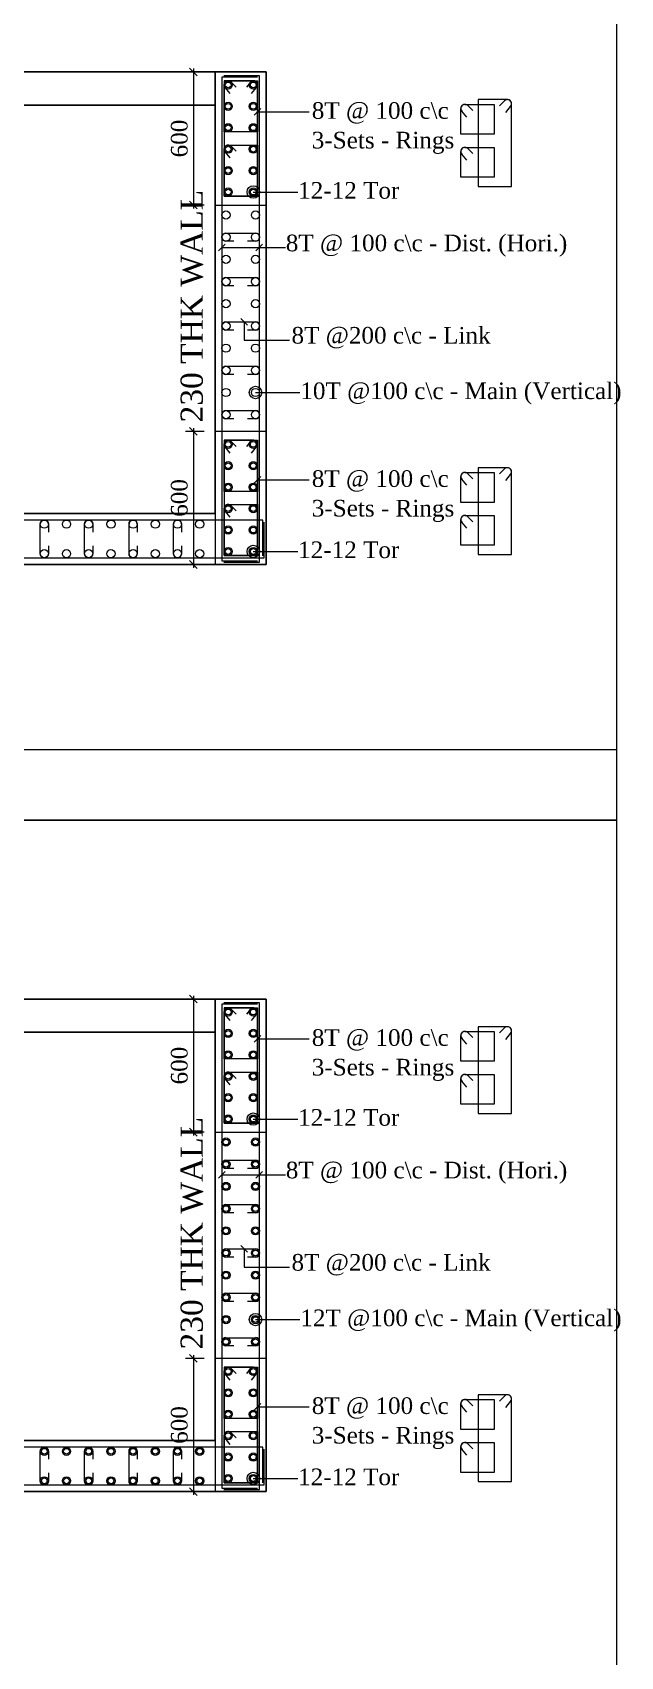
# Model space of a CAD drawing. Header units: metres. Extents: x 95882 to 260884, y 3603 to 81317.
# Drawn here: x 208522 to 211171, y 22037 to 29357 of the extents above; entities that cross this region are included whole.
import ezdxf
from ezdxf.enums import TextEntityAlignment as Align

# ---------------------------------------------------------------- set-up
doc = ezdxf.new("R2010")
doc.units = ezdxf.units.M
doc.header["$LTSCALE"] = 0.05
doc.header["$MEASUREMENT"] = 0
doc.layers.get('0').update_dxf_attribs({"linetype": 'CONTINUOUS', "lineweight": 0})
for name, color, linetype, lineweight in [('S-C3-UP TO TOP', 6, 'CONTINUOUS', 25), ('S-DIM-R', 7, 'CONTINUOUS', 9), ('S-SECTION', 5, 'CONTINUOUS', 5), ('S-SECTION MARK', 124, 'CONTINUOUS', 0), ('S-SHEET', 251, 'CONTINUOUS', 0), ('S-STEEL COL_DIA', 1, 'CONTINUOUS', 9), ('S-STEEL LINK', 1, 'CONTINUOUS', 0), ('S-STEEL RING', 1, 'CONTINUOUS', 9), ('S-TEXT', 7, 'CONTINUOUS', 0), ('S-TEXT COL.', 7, 'CONTINUOUS', 0)]:
    doc.layers.add(name, color=color, linetype=linetype, lineweight=lineweight)
doc.styles.add('SHEET TEXT', font='times.ttf')
doc.styles.get("Standard").update_dxf_attribs({"font": 'times.ttf'})
doc.styles.add('TEXT', font='times.ttf')

# ---------------------------------------------------------------- blocks, each defined once
blk = doc.blocks.new('_Oblique')
at = {"color": 0, "linetype": 'ByBlock', "lineweight": -2}
blk.add_line((-0.5, -0.5), (0.5, 0.5), dxfattribs=at)
blk = doc.blocks.new('_Origin')
at = {"color": 0, "linetype": 'ByBlock', "lineweight": -2}
blk.add_line((0, 0), (-1, 0), dxfattribs=at)
blk.add_circle((0, 0), 0.5, dxfattribs=at)

msp = doc.modelspace()

# ---------------------------------------------------------------- linework, layer by layer
at = {"layer": 'S-C3-UP TO TOP', "color": 5}
for p, q in [((207545, 29178.7), (209345, 29178.7)), ((209345, 29178.7), (209345, 27188.7)), ((209575, 29178.7), (209345, 29178.7)), ((209575, 26958.7), (209575, 29178.7)), ((207545, 29028.7), (209345, 29028.7)), ((209345, 27188.7), (207545, 27188.7)), ((205285, 26958.7), (209575, 26958.7)), ((207545, 25000.2), (209345, 25000.2)), ((209345, 25000.2), (209345, 23010.2)), ((209575, 25000.2), (209345, 25000.2)), ((209575, 22780.2), (209575, 25000.2)), ((207545, 24850.2), (209345, 24850.2)), ((209345, 23010.2), (207545, 23010.2)), ((205285, 22780.2), (209575, 22780.2))]:
    msp.add_line(p, q, dxfattribs=at)
at = {"layer": 'S-DIM-R'}
for p, q in [((209295, 29178.7, 0.1), (209211.7, 29178.7, 0.1)), ((209246.7, 29193.7, 0.1), (209246.7, 28563.7, 0.1)), ((209295, 28578.7, 0.1), (209211.7, 28578.7, 0.1)), ((209295, 27558.7, 0.1), (209211.7, 27558.7, 0.1)), ((209246.7, 27573.7, 0.1), (209246.7, 26943.7, 0.1)), ((209295, 26958.7, 0.1), (209211.7, 26958.7, 0.1)), ((209295, 25000.2, 0.1), (209211.7, 25000.2, 0.1)), ((209246.7, 25015.2, 0.1), (209246.7, 24385.2, 0.1)), ((209295, 24400.2, 0.1), (209211.7, 24400.2, 0.1)), ((209295, 23380.2, 0.1), (209211.7, 23380.2, 0.1)), ((209246.7, 23395.2, 0.1), (209246.7, 22765.2, 0.1)), ((209295, 22780.2, 0.1), (209211.7, 22780.2, 0.1))]:
    msp.add_line(p, q, dxfattribs=at)
at = {"layer": 'S-SECTION'}
for p, q in [((209575, 29178.7), (209345, 29178.7)), ((209345, 29178.7), (209345, 28578.7)), ((209575, 28578.7), (209575, 29178.7)), ((209345, 28578.7), (209575, 28578.7)), ((209575, 27558.7), (209345, 27558.7)), ((209345, 27558.7), (209345, 26958.7)), ((209575, 26958.7), (209575, 27558.7)), ((209345, 26958.7), (209575, 26958.7)), ((209575, 25000.2), (209345, 25000.2)), ((209345, 25000.2), (209345, 24400.2)), ((209575, 24400.2), (209575, 25000.2)), ((209345, 24400.2), (209575, 24400.2)), ((209575, 23380.2), (209345, 23380.2)), ((209345, 23380.2), (209345, 22780.2)), ((209575, 22780.2), (209575, 23380.2)), ((209345, 22780.2), (209575, 22780.2))]:
    msp.add_line(p, q, dxfattribs=at)
at = {"layer": 'S-SECTION MARK'}
for points in [[(209535, 28999.4), (209768.5, 28999.4)], [(209374.9, 28386.9), (209661.9, 28386.9)], [(209542.7, 28386.9), (209661.9, 28386.9)], [(209474.9, 28052.3), (209474.9, 27969.4), (209679.1, 27969.4)], [(209535, 27340.2), (209768.5, 27340.2)], [(209535, 24820.9), (209768.5, 24820.9)], [(209374.9, 24208.4), (209661.9, 24208.4)], [(209542.7, 24208.4), (209661.9, 24208.4)], [(209474.9, 23873.8), (209474.9, 23790.9), (209679.1, 23790.9)], [(209535, 23161.7), (209768.5, 23161.7)]]:
    msp.add_lwpolyline(points, dxfattribs=at)
at = {"layer": 'S-SECTION MARK', "linetype": 'ByBlock', "elevation": 0}
for points in [[(209572.5, 28637.4), (209716.8, 28637.4)], [(209572.5, 27017.4), (209716.8, 27017.4)], [(209572.5, 24458.9), (209716.8, 24458.9)], [(209572.5, 22838.9), (209716.8, 22838.9)]]:
    msp.add_lwpolyline(points, dxfattribs=at)
at = {"layer": 'S-SECTION MARK', "linetype": 'ByBlock'}
for points in [[(209582.5, 27733.9), (209726.8, 27733.9)], [(209582.5, 23555.4), (209726.8, 23555.4)]]:
    msp.add_lwpolyline(points, dxfattribs=at)
at = {"layer": 'S-SHEET', "color": 0}
for p, q in [((211154.3, 25806.6, -0.1), (211154.3, 29985.1, -0.1)), ((211154.3, 25806.6, -0.1), (203307.9, 25806.6, -0.1)), ((203307.9, 25806.6, -0.1), (211154.3, 25806.6, -0.1)), ((211154.3, 21628.1, -0.1), (211154.3, 25806.6, -0.1))]:
    msp.add_line(p, q, dxfattribs=at)
at = {"layer": 'S-SHEET'}
for p, q in [((211154.3, 26122.7, -0.1), (203307.9, 26122.7, -0.1)), ((211154.3, 25806.6, -0.1), (211154.3, 26122.7, -0.1)), ((203307.9, 25806.6, -0.1), (211154.3, 25806.6, -0.1))]:
    msp.add_line(p, q, dxfattribs=at)
at = {"layer": 'S-STEEL COL_DIA', "lineweight": 5}
for centre, radius in [((209403.4, 29120.3, 0), 18.5), ((209516.5, 29120.3, 0), 18.5), ((209403.4, 29120.3, 0), 13), ((209403.4, 29120.3, 0), 13), ((209516.5, 29120.3, 0), 13), ((209516.5, 29120.3, 0), 13), ((209403.4, 29023.7, 0.1), 18.5), ((209403.4, 29023.7, 0.1), 13), ((209403.4, 29023.7, 0.1), 13), ((209516.5, 29023.7, 0.1), 18.5), ((209516.5, 29023.7, 0.1), 13), ((209516.5, 29023.7, 0.1), 13), ((209403.4, 28927.1, 0.1), 18.5), ((209403.4, 28927.1, 0.1), 13), ((209403.4, 28927.1, 0.1), 13), ((209516.5, 28927.1, 0.1), 18.5), ((209516.5, 28927.1, 0.1), 13), ((209516.5, 28927.1, 0.1), 13), ((209403.4, 28830.6, 0.1), 18.5), ((209403.4, 28830.6, 0.1), 13), ((209403.4, 28830.6, 0.1), 13), ((209516.5, 28830.6, 0.1), 18.5), ((209516.5, 28830.6, 0.1), 13), ((209516.5, 28830.6, 0.1), 13), ((209403.4, 28734, 0.1), 18.5), ((209403.4, 28734, 0.1), 13), ((209403.4, 28734, 0.1), 13), ((209516.5, 28734, 0.1), 18.5), ((209516.5, 28734, 0.1), 13), ((209516.5, 28734, 0.1), 13), ((209403.4, 28637.4, 0), 18.5), ((209403.4, 28637.4, 0), 13), ((209403.4, 28637.4, 0), 13), ((209516.5, 28637.4, 0), 18.5), ((209516.5, 28637.4, 0), 13), ((209516.5, 28637.4, 0), 13), ((209393.4, 28533.9), 18.5), ((209526.5, 28533.9), 18.5), ((209393.4, 28433.9), 18.5), ((209526.5, 28433.9), 18.5), ((209393.4, 28333.9), 18.5), ((209526.5, 28333.9), 18.5), ((209393.4, 28233.9), 18.5), ((209526.5, 28233.9), 18.5), ((209393.4, 28133.9), 18.5), ((209526.5, 28133.9), 18.5), ((209393.4, 28033.9), 18.5), ((209526.5, 28033.9), 18.5), ((209393.4, 27933.9), 18.5), ((209526.5, 27933.9), 18.5), ((209393.4, 27833.9), 18.5), ((209526.5, 27833.9), 18.5), ((209393.4, 27733.9), 18.5), ((209526.5, 27733.9), 18.5), ((209393.4, 27633.9), 18.5), ((209526.5, 27633.9), 18.5), ((209403.4, 27500.3, 0), 18.5), ((209403.4, 27500.3, 0), 13), ((209403.4, 27500.3, 0), 13), ((209516.5, 27500.3, 0), 18.5), ((209516.5, 27500.3, 0), 13), ((209516.5, 27500.3, 0), 13), ((209403.4, 27403.7, 0.1), 18.5), ((209403.4, 27403.7, 0.1), 13), ((209403.4, 27403.7, 0.1), 13), ((209516.5, 27403.7, 0.1), 18.5), ((209516.5, 27403.7, 0.1), 13), ((209516.5, 27403.7, 0.1), 13), ((209403.4, 27307.1, 0.1), 18.5), ((209403.4, 27307.1, 0.1), 13), ((209403.4, 27307.1, 0.1), 13), ((209516.5, 27307.1, 0.1), 18.5), ((209516.5, 27307.1, 0.1), 13), ((209516.5, 27307.1, 0.1), 13), ((208575, 27140.3), 18.5), ((208675, 27140.3), 18.5), ((208775, 27140.3), 18.5), ((208875, 27140.3), 18.5), ((208975, 27140.3), 18.5), ((209075, 27140.3), 18.5), ((209175, 27140.3), 18.5), ((209275, 27140.3), 18.5), ((209403.4, 27210.6, 0.1), 18.5), ((209403.4, 27210.6, 0.1), 13), ((209403.4, 27210.6, 0.1), 13), ((209516.5, 27210.6, 0.1), 18.5), ((209516.5, 27210.6, 0.1), 13), ((209516.5, 27210.6, 0.1), 13), ((209403.4, 27114, 0.1), 18.5), ((209403.4, 27114, 0.1), 13), ((209403.4, 27114, 0.1), 13), ((209516.5, 27114, 0.1), 18.5), ((209516.5, 27114, 0.1), 13), ((209516.5, 27114, 0.1), 13), ((208575, 27007.2), 18.5), ((208675, 27007.2), 18.5), ((208775, 27007.2), 18.5), ((208875, 27007.2), 18.5), ((208975, 27007.2), 18.5), ((209075, 27007.2), 18.5), ((209175, 27007.2), 18.5), ((209275, 27007.2), 18.5), ((209403.4, 27017.4, 0), 18.5), ((209403.4, 27017.4, 0), 13), ((209403.4, 27017.4, 0), 13), ((209516.5, 27017.4, 0), 18.5), ((209516.5, 27017.4, 0), 13), ((209516.5, 27017.4, 0), 13), ((209403.4, 24941.8, 0), 18.5), ((209403.4, 24941.8, 0), 13), ((209403.4, 24941.8, 0), 13), ((209516.5, 24941.8, 0), 18.5), ((209516.5, 24941.8, 0), 13), ((209516.5, 24941.8, 0), 13), ((209403.4, 24845.2, 0.1), 18.5), ((209403.4, 24845.2, 0.1), 13), ((209403.4, 24845.2, 0.1), 13), ((209516.5, 24845.2, 0.1), 18.5), ((209516.5, 24845.2, 0.1), 13), ((209516.5, 24845.2, 0.1), 13), ((209403.4, 24748.6, 0.1), 18.5), ((209403.4, 24748.6, 0.1), 13), ((209403.4, 24748.6, 0.1), 13), ((209516.5, 24748.6, 0.1), 18.5), ((209516.5, 24748.6, 0.1), 13), ((209516.5, 24748.6, 0.1), 13), ((209403.4, 24652.1, 0.1), 18.5), ((209516.5, 24652.1, 0.1), 18.5), ((209403.4, 24652.1, 0.1), 13), ((209403.4, 24652.1, 0.1), 13), ((209516.5, 24652.1, 0.1), 13), ((209516.5, 24652.1, 0.1), 13), ((209403.4, 24555.5, 0.1), 18.5), ((209403.4, 24555.5, 0.1), 13), ((209403.4, 24555.5, 0.1), 13), ((209516.5, 24555.5, 0.1), 18.5), ((209516.5, 24555.5, 0.1), 13), ((209516.5, 24555.5, 0.1), 13), ((209403.4, 24458.9, 0), 18.5), ((209403.4, 24458.9, 0), 13), ((209403.4, 24458.9, 0), 13), ((209516.5, 24458.9, 0), 18.5), ((209516.5, 24458.9, 0), 13), ((209516.5, 24458.9, 0), 13), ((209393.4, 24355.4), 18.5), ((209393.4, 24355.4), 13), ((209393.4, 24355.4), 13), ((209526.5, 24355.4), 18.5), ((209526.5, 24355.4), 13), ((209526.5, 24355.4), 13), ((209393.4, 24255.4), 18.5), ((209393.4, 24255.4), 13), ((209393.4, 24255.4), 13), ((209526.5, 24255.4), 18.5), ((209526.5, 24255.4), 13), ((209526.5, 24255.4), 13), ((209393.4, 24155.4), 18.5), ((209393.4, 24155.4), 13), ((209393.4, 24155.4), 13), ((209526.5, 24155.4), 18.5), ((209526.5, 24155.4), 13), ((209526.5, 24155.4), 13), ((209393.4, 24055.4), 18.5), ((209393.4, 24055.4), 13), ((209393.4, 24055.4), 13), ((209526.5, 24055.4), 18.5), ((209526.5, 24055.4), 13), ((209526.5, 24055.4), 13), ((209393.4, 23955.4), 18.5), ((209393.4, 23955.4), 13), ((209393.4, 23955.4), 13), ((209526.5, 23955.4), 18.5), ((209526.5, 23955.4), 13), ((209526.5, 23955.4), 13), ((209393.4, 23855.4), 18.5), ((209393.4, 23855.4), 13), ((209393.4, 23855.4), 13), ((209526.5, 23855.4), 18.5), ((209526.5, 23855.4), 13), ((209526.5, 23855.4), 13), ((209393.4, 23755.4), 18.5), ((209393.4, 23755.4), 13), ((209393.4, 23755.4), 13), ((209526.5, 23755.4), 18.5), ((209526.5, 23755.4), 13), ((209526.5, 23755.4), 13), ((209393.4, 23655.4), 18.5), ((209393.4, 23655.4), 13), ((209393.4, 23655.4), 13), ((209526.5, 23655.4), 18.5), ((209526.5, 23655.4), 13), ((209526.5, 23655.4), 13), ((209393.4, 23555.4), 18.5), ((209526.5, 23555.4), 18.5), ((209393.4, 23555.4), 13), ((209393.4, 23555.4), 13), ((209526.5, 23555.4), 13), ((209526.5, 23555.4), 13), ((209393.4, 23455.4), 18.5), ((209393.4, 23455.4), 13), ((209393.4, 23455.4), 13), ((209526.5, 23455.4), 18.5), ((209526.5, 23455.4), 13), ((209526.5, 23455.4), 13), ((209403.4, 23321.8, 0), 18.5), ((209403.4, 23321.8, 0), 13), ((209403.4, 23321.8, 0), 13), ((209516.5, 23321.8, 0), 18.5), ((209516.5, 23321.8, 0), 13), ((209516.5, 23321.8, 0), 13), ((209403.4, 23225.2, 0.1), 18.5), ((209403.4, 23225.2, 0.1), 13), ((209403.4, 23225.2, 0.1), 13), ((209516.5, 23225.2, 0.1), 18.5), ((209516.5, 23225.2, 0.1), 13), ((209516.5, 23225.2, 0.1), 13), ((209403.4, 23128.6, 0.1), 18.5), ((209403.4, 23128.6, 0.1), 13), ((209403.4, 23128.6, 0.1), 13), ((209516.5, 23128.6, 0.1), 18.5), ((209516.5, 23128.6, 0.1), 13), ((209516.5, 23128.6, 0.1), 13), ((209403.4, 23032.1, 0.1), 18.5), ((209403.4, 23032.1, 0.1), 13), ((209403.4, 23032.1, 0.1), 13), ((209516.5, 23032.1, 0.1), 18.5), ((209516.5, 23032.1, 0.1), 13), ((209516.5, 23032.1, 0.1), 13), ((208575, 22961.8), 18.5), ((208575, 22961.8), 13), ((208575, 22961.8), 13), ((208675, 22961.8), 18.5), ((208675, 22961.8), 13), ((208675, 22961.8), 13), ((208775, 22961.8), 18.5), ((208775, 22961.8), 13), ((208775, 22961.8), 13), ((208875, 22961.8), 18.5), ((208875, 22961.8), 13), ((208875, 22961.8), 13), ((208975, 22961.8), 18.5), ((208975, 22961.8), 13), ((208975, 22961.8), 13), ((209075, 22961.8), 18.5), ((209075, 22961.8), 13), ((209075, 22961.8), 13), ((209175, 22961.8), 18.5), ((209175, 22961.8), 13), ((209175, 22961.8), 13), ((209275, 22961.8), 18.5), ((209275, 22961.8), 13), ((209275, 22961.8), 13), ((209403.4, 22935.5, 0.1), 18.5), ((209403.4, 22935.5, 0.1), 13), ((209403.4, 22935.5, 0.1), 13), ((209516.5, 22935.5, 0.1), 18.5), ((209516.5, 22935.5, 0.1), 13), ((209516.5, 22935.5, 0.1), 13), ((208575, 22828.7), 18.5), ((208575, 22828.7), 13), ((208575, 22828.7), 13), ((208675, 22828.7), 18.5), ((208675, 22828.7), 13), ((208675, 22828.7), 13), ((208775, 22828.7), 18.5), ((208775, 22828.7), 13), ((208775, 22828.7), 13), ((208875, 22828.7), 18.5), ((208875, 22828.7), 13), ((208875, 22828.7), 13), ((208975, 22828.7), 18.5), ((208975, 22828.7), 13), ((208975, 22828.7), 13), ((209075, 22828.7), 18.5), ((209075, 22828.7), 13), ((209075, 22828.7), 13), ((209175, 22828.7), 18.5), ((209175, 22828.7), 13), ((209175, 22828.7), 13), ((209275, 22828.7), 18.5), ((209275, 22828.7), 13), ((209275, 22828.7), 13), ((209403.4, 22838.9, 0), 18.5), ((209403.4, 22838.9, 0), 13), ((209403.4, 22838.9, 0), 13), ((209516.5, 22838.9, 0), 18.5), ((209516.5, 22838.9, 0), 13), ((209516.5, 22838.9, 0), 13)]:
    msp.add_circle(centre, radius, dxfattribs=at)
at = {"layer": 'S-STEEL LINK', "color": 3}
for p, q in [((209393.4, 28452.3), (209526.5, 28452.3)), ((209429.4, 28415.4), (209393.4, 28415.4)), ((209526.5, 28415.4), (209490.5, 28415.4)), ((209393.4, 28252.3), (209526.5, 28252.3)), ((209429.4, 28215.4), (209393.4, 28215.4)), ((209526.5, 28215.4), (209490.5, 28215.4)), ((209393.4, 28052.3), (209526.5, 28052.3)), ((209429.4, 28015.4), (209393.4, 28015.4)), ((209526.5, 28015.4), (209490.5, 28015.4)), ((209393.4, 27852.3), (209526.5, 27852.3)), ((209429.4, 27815.4), (209393.4, 27815.4)), ((209526.5, 27815.4), (209490.5, 27815.4)), ((209393.4, 27652.3), (209526.5, 27652.3)), ((209429.4, 27615.4), (209393.4, 27615.4)), ((209526.5, 27615.4), (209490.5, 27615.4)), ((208556.5, 27007.1), (208556.5, 27140.3)), ((208593.4, 27140.3), (208593.4, 27104.3)), ((208756.5, 27007.1), (208756.5, 27140.3)), ((208793.4, 27140.3), (208793.4, 27104.3)), ((208956.5, 27007.1), (208956.5, 27140.3)), ((208993.4, 27140.3), (208993.4, 27104.3)), ((209156.5, 27007.1), (209156.5, 27140.3)), ((209193.4, 27140.3), (209193.4, 27104.3)), ((208593.4, 27043.1), (208593.4, 27007.1)), ((208793.4, 27043.1), (208793.4, 27007.1)), ((208993.4, 27043.1), (208993.4, 27007.1)), ((209193.4, 27043.1), (209193.4, 27007.1)), ((209393.4, 24273.8), (209526.5, 24273.8)), ((209429.4, 24236.9), (209393.4, 24236.9)), ((209526.5, 24236.9), (209490.5, 24236.9)), ((209393.4, 24073.8), (209526.5, 24073.8)), ((209429.4, 24036.9), (209393.4, 24036.9)), ((209526.5, 24036.9), (209490.5, 24036.9)), ((209393.4, 23873.8), (209526.5, 23873.8)), ((209429.4, 23836.9), (209393.4, 23836.9)), ((209526.5, 23836.9), (209490.5, 23836.9)), ((209393.4, 23673.8), (209526.5, 23673.8)), ((209429.4, 23636.9), (209393.4, 23636.9)), ((209526.5, 23636.9), (209490.5, 23636.9)), ((209393.4, 23473.8), (209526.5, 23473.8)), ((209429.4, 23436.9), (209393.4, 23436.9)), ((209526.5, 23436.9), (209490.5, 23436.9)), ((208556.5, 22828.6), (208556.5, 22961.8)), ((208593.4, 22961.8), (208593.4, 22925.8)), ((208756.5, 22828.6), (208756.5, 22961.8)), ((208793.4, 22961.8), (208793.4, 22925.8)), ((208956.5, 22828.6), (208956.5, 22961.8)), ((208993.4, 22961.8), (208993.4, 22925.8)), ((209156.5, 22828.6), (209156.5, 22961.8)), ((209193.4, 22961.8), (209193.4, 22925.8)), ((208593.4, 22864.6), (208593.4, 22828.6)), ((208793.4, 22864.6), (208793.4, 22828.6)), ((208993.4, 22864.6), (208993.4, 22828.6)), ((209193.4, 22864.6), (209193.4, 22828.6))]:
    msp.add_line(p, q, dxfattribs=at)
for centre, start, end in [((209393.4, 28433.9), 90, 270), ((209526.5, 28433.9), 270, 90), ((209393.4, 28233.9), 90, 270), ((209526.5, 28233.9), 270, 90), ((209393.4, 28033.9), 90, 270), ((209526.5, 28033.9), 270, 90), ((209393.4, 27833.9), 90, 270), ((209526.5, 27833.9), 270, 90), ((209393.4, 27633.9), 90, 270), ((209526.5, 27633.9), 270, 90), ((208575, 27140.3), 0, 180), ((208775, 27140.3), 0, 180), ((208975, 27140.3), 0, 180), ((209175, 27140.3), 0, 180), ((208575, 27007.1), 180, 0), ((208775, 27007.1), 180, 0), ((208975, 27007.1), 180, 0), ((209175, 27007.1), 180, 0), ((209393.4, 24255.4), 90, 270), ((209526.5, 24255.4), 270, 90), ((209393.4, 24055.4), 90, 270), ((209526.5, 24055.4), 270, 90), ((209393.4, 23855.4), 90, 270), ((209526.5, 23855.4), 270, 90), ((209393.4, 23655.4), 90, 270), ((209526.5, 23655.4), 270, 90), ((209393.4, 23455.4), 90, 270), ((209526.5, 23455.4), 270, 90), ((208575, 22961.8), 0, 180), ((208775, 22961.8), 0, 180), ((208975, 22961.8), 0, 180), ((209175, 22961.8), 0, 180), ((208575, 22828.6), 180, 0), ((208775, 22828.6), 180, 0), ((208975, 22828.6), 180, 0), ((209175, 22828.6), 180, 0)]:
    msp.add_arc(centre, 18.5, start, end, dxfattribs=at)
at = {"layer": 'S-STEEL RING', "color": 30}
for p, q in [((209535.8, 29155), (209374.9, 29155)), ((209374.9, 29155), (209374.9, 26974.5)), ((209545, 29160.9), (209384.1, 29160.9)), ((209545, 26968.6), (209545, 29160.9)), ((209559.2, 27158.8), (205300.7, 27158.8)), ((209559.2, 26997.9), (209559.2, 27158.8)), ((209565.1, 26988.7), (209565.1, 27149.6)), ((205294.9, 26988.7), (209565.1, 26988.7)), ((209374.9, 26974.5), (209535.8, 26974.5)), ((209384.1, 26968.6), (209545, 26968.6)), ((209535.8, 24976.5), (209374.9, 24976.5)), ((209374.9, 24976.5), (209374.9, 22796)), ((209545, 24982.4), (209384.1, 24982.4)), ((209545, 22790.1), (209545, 24982.4)), ((209559.2, 22980.3), (205300.7, 22980.3)), ((209559.2, 22819.4), (209559.2, 22980.3)), ((209565.1, 22810.2), (209565.1, 22971.1)), ((205294.9, 22810.2), (209565.1, 22810.2)), ((209374.9, 22796), (209535.8, 22796)), ((209384.1, 22790.1), (209545, 22790.1))]:
    msp.add_line(p, q, dxfattribs=at)
at = {"layer": 'S-STEEL RING'}
for p, q in [((209516.5, 29138.7, 0), (209385, 29138.7, 0)), ((209385, 29138.7, 0), (209385, 28618.7, 0)), ((209503.5, 29133.4, 0), (209485.7, 29110.7, 0)), ((209508.3, 29081.2, 0), (209530.8, 29108.6, 0)), ((209535, 28618.7, 0), (209535, 29120.3, 0)), ((210661.7, 29053.8, 0), (210530.2, 29053.8, 0)), ((210530.2, 29053.8, 0), (210530.2, 28663, 0)), ((210661.7, 29053.8, 0.1), (210530.2, 29053.8, 0.1)), ((210530.2, 29053.8, 0.1), (210530.2, 28663, 0.1)), ((210648.7, 29048.5, 0), (210625.9, 29025.8, 0)), ((210648.7, 29048.5, 0.1), (210625.9, 29025.8, 0.1)), ((210653.6, 28996.3, 0), (210676, 29023.7, 0)), ((210653.6, 28996.3, 0.1), (210676, 29023.7, 0.1)), ((210680.2, 28663, 0), (210680.2, 29035.4, 0)), ((210680.2, 28663, 0.1), (210680.2, 29035.4, 0.1)), ((210530.2, 28663, 0), (210680.2, 28663, 0)), ((210530.2, 28663, 0.1), (210680.2, 28663, 0.1)), ((209385, 28618.7, 0), (209535, 28618.7, 0)), ((209516.5, 27518.7, 0), (209385, 27518.7, 0)), ((209385, 27518.7, 0), (209385, 26998.7, 0)), ((209503.5, 27513.4, 0), (209485.7, 27490.7, 0)), ((209508.3, 27461.2, 0), (209530.8, 27488.6, 0)), ((209535, 26998.7, 0), (209535, 27500.3, 0)), ((210661.7, 27394.7, 0), (210530.2, 27394.7, 0)), ((210530.2, 27394.7, 0), (210530.2, 27003.9, 0)), ((210661.7, 27394.7, 0.1), (210530.2, 27394.7, 0.1)), ((210530.2, 27394.7, 0.1), (210530.2, 27003.9, 0.1)), ((210648.7, 27389.3, 0), (210625.9, 27366.7, 0)), ((210648.7, 27389.3, 0.1), (210625.9, 27366.7, 0.1)), ((210653.6, 27337.1, 0), (210676, 27364.5, 0)), ((210653.6, 27337.1, 0.1), (210676, 27364.5, 0.1)), ((210680.2, 27003.9, 0), (210680.2, 27376.2, 0)), ((210680.2, 27003.9, 0.1), (210680.2, 27376.2, 0.1)), ((209385, 26998.7, 0), (209535, 26998.7, 0)), ((210530.2, 27003.9, 0), (210680.2, 27003.9, 0)), ((210530.2, 27003.9, 0.1), (210680.2, 27003.9, 0.1)), ((209516.5, 24960.2, 0), (209385, 24960.2, 0)), ((209385, 24960.2, 0), (209385, 24440.2, 0)), ((209503.5, 24954.9, 0), (209485.7, 24932.2, 0)), ((209508.3, 24902.7, 0), (209530.8, 24930.1, 0)), ((209535, 24440.2, 0), (209535, 24941.8, 0)), ((210661.7, 24875.4, 0), (210530.2, 24875.4, 0)), ((210530.2, 24875.4, 0), (210530.2, 24484.6, 0)), ((210661.7, 24875.4, 0.1), (210530.2, 24875.4, 0.1)), ((210530.2, 24875.4, 0.1), (210530.2, 24484.6, 0.1)), ((210648.7, 24870, 0), (210625.9, 24847.4, 0)), ((210648.7, 24870, 0.1), (210625.9, 24847.4, 0.1)), ((210653.6, 24817.8, 0), (210676, 24845.2, 0)), ((210653.6, 24817.8, 0.1), (210676, 24845.2, 0.1)), ((210680.2, 24484.6, 0), (210680.2, 24856.9, 0)), ((210680.2, 24484.6, 0.1), (210680.2, 24856.9, 0.1)), ((210530.2, 24484.6, 0), (210680.2, 24484.6, 0)), ((210530.2, 24484.6, 0.1), (210680.2, 24484.6, 0.1)), ((209385, 24440.2, 0), (209535, 24440.2, 0)), ((209516.5, 23340.2, 0), (209385, 23340.2, 0)), ((209385, 23340.2, 0), (209385, 22820.2, 0)), ((209503.5, 23334.9, 0), (209485.7, 23312.2, 0)), ((209508.3, 23282.7, 0), (209530.8, 23310.1, 0)), ((209535, 22820.2, 0), (209535, 23321.8, 0)), ((210661.7, 23216.2, 0), (210530.2, 23216.2, 0)), ((210530.2, 23216.2, 0), (210530.2, 22825.4, 0)), ((210661.7, 23216.2, 0.1), (210530.2, 23216.2, 0.1)), ((210530.2, 23216.2, 0.1), (210530.2, 22825.4, 0.1)), ((210648.7, 23210.8, 0), (210625.9, 23188.2, 0)), ((210648.7, 23210.8, 0.1), (210625.9, 23188.2, 0.1)), ((210653.6, 23158.7, 0), (210676, 23186, 0)), ((210653.6, 23158.7, 0.1), (210676, 23186, 0.1)), ((210680.2, 22825.4, 0), (210680.2, 23197.7, 0)), ((210680.2, 22825.4, 0.1), (210680.2, 23197.7, 0.1)), ((209385, 22820.2, 0), (209535, 22820.2, 0)), ((210530.2, 22825.4, 0), (210680.2, 22825.4, 0)), ((210530.2, 22825.4, 0.1), (210680.2, 22825.4, 0.1))]:
    msp.add_line(p, q, dxfattribs=at)
at = {"layer": 'S-STEEL RING', "color": 3}
for p, q in [((209403.4, 29138.7, 0), (209535, 29138.7, 0)), ((209416.4, 29133.4, 0), (209439.3, 29110.7, 0)), ((209535, 29138.7, 0), (209535, 28908.4, 0)), ((209385, 28908.4, 0), (209385, 29120.3, 0)), ((209411.6, 29081.2, 0), (209389.2, 29108.6, 0)), ((210451.5, 28898, 0), (210451.5, 29014.1, 0)), ((210478.1, 28975, 0), (210455.7, 29002.3, 0)), ((210469.9, 29032.5, 0), (210601.5, 29032.5, 0)), ((210482.9, 29027.2, 0), (210505.8, 29004.5, 0)), ((210601.5, 29032.5, 0), (210601.5, 28898, 0)), ((209535, 28908.4, 0), (209385, 28908.4, 0)), ((209403.4, 28849, 0), (209535, 28849, 0)), ((209416.4, 28843.7, 0), (209439.3, 28821, 0)), ((209535, 28849, 0), (209535, 28618.7, 0)), ((210601.5, 28898, 0), (210451.5, 28898, 0)), ((209385, 28618.7, 0), (209385, 28830.6, 0)), ((209411.6, 28791.5, 0), (209389.2, 28818.9, 0)), ((210451.5, 28704.2, 0), (210451.5, 28820.3, 0)), ((210478.1, 28781.2, 0), (210455.7, 28808.6, 0)), ((210469.9, 28838.7, 0), (210601.5, 28838.7, 0)), ((210482.9, 28833.4, 0), (210505.8, 28810.7, 0)), ((210601.5, 28838.7, 0), (210601.5, 28704.2, 0)), ((210601.5, 28704.2, 0), (210451.5, 28704.2, 0)), ((209535, 28618.7, 0), (209385, 28618.7, 0)), ((209385, 27288.4, 0), (209385, 27500.3, 0)), ((209411.6, 27461.2, 0), (209389.2, 27488.6, 0)), ((209403.4, 27518.7, 0), (209535, 27518.7, 0)), ((209416.4, 27513.4, 0), (209439.3, 27490.7, 0)), ((209535, 27518.7, 0), (209535, 27288.4, 0)), ((210451.5, 27238.8, 0), (210451.5, 27354.9, 0)), ((210478.1, 27315.8, 0), (210455.7, 27343.2, 0)), ((210469.9, 27373.3, 0), (210601.5, 27373.3, 0)), ((210482.9, 27368, 0), (210505.8, 27345.3, 0)), ((210601.5, 27373.3, 0), (210601.5, 27238.8, 0)), ((209535, 27288.4, 0), (209385, 27288.4, 0)), ((210601.5, 27238.8, 0), (210451.5, 27238.8, 0)), ((209385, 26998.7, 0), (209385, 27210.6, 0)), ((209411.6, 27171.5, 0), (209389.2, 27198.9, 0)), ((209403.4, 27229, 0), (209535, 27229, 0)), ((209416.4, 27223.7, 0), (209439.3, 27201, 0)), ((209535, 27229, 0), (209535, 26998.7, 0)), ((210451.5, 27045.1, 0), (210451.5, 27161.1, 0)), ((210469.9, 27179.6, 0), (210601.5, 27179.6, 0)), ((210482.9, 27174.2, 0), (210505.8, 27151.6, 0)), ((210601.5, 27179.6, 0), (210601.5, 27045.1, 0)), ((210478.1, 27122, 0), (210455.7, 27149.4, 0)), ((210601.5, 27045.1, 0), (210451.5, 27045.1, 0)), ((209535, 26998.7, 0), (209385, 26998.7, 0)), ((209385, 24730, 0), (209385, 24941.8, 0)), ((209411.6, 24902.7, 0), (209389.2, 24930.1, 0)), ((209403.4, 24960.2, 0), (209535, 24960.2, 0)), ((209416.4, 24954.9, 0), (209439.3, 24932.2, 0)), ((209535, 24960.2, 0), (209535, 24730, 0)), ((210451.5, 24719.5, 0), (210451.5, 24835.6, 0)), ((210478.1, 24796.5, 0), (210455.7, 24823.9, 0)), ((210469.9, 24854, 0), (210601.5, 24854, 0)), ((210482.9, 24848.7, 0), (210505.8, 24826, 0)), ((210601.5, 24854, 0), (210601.5, 24719.5, 0)), ((209535, 24730, 0), (209385, 24730, 0)), ((209403.4, 24670.5, 0), (209535, 24670.5, 0)), ((209535, 24670.5, 0), (209535, 24440.2, 0)), ((210601.5, 24719.5, 0), (210451.5, 24719.5, 0)), ((209385, 24440.2, 0), (209385, 24652.1, 0)), ((209411.6, 24613, 0), (209389.2, 24640.4, 0)), ((209416.4, 24665.2, 0), (209439.3, 24642.5, 0)), ((210451.5, 24525.8, 0), (210451.5, 24641.8, 0)), ((210478.1, 24602.7, 0), (210455.7, 24630.1, 0)), ((210469.9, 24660.2, 0), (210601.5, 24660.2, 0)), ((210482.9, 24654.9, 0), (210505.8, 24632.3, 0)), ((210601.5, 24660.2, 0), (210601.5, 24525.8, 0)), ((210601.5, 24525.8, 0), (210451.5, 24525.8, 0)), ((209535, 24440.2, 0), (209385, 24440.2, 0)), ((209385, 23110, 0), (209385, 23321.8, 0)), ((209411.6, 23282.7, 0), (209389.2, 23310.1, 0)), ((209403.4, 23340.2, 0), (209535, 23340.2, 0)), ((209416.4, 23334.9, 0), (209439.3, 23312.2, 0)), ((209535, 23340.2, 0), (209535, 23110, 0)), ((210451.5, 23060.3, 0), (210451.5, 23176.4, 0)), ((210478.1, 23137.3, 0), (210455.7, 23164.7, 0)), ((210469.9, 23194.8, 0), (210601.5, 23194.8, 0)), ((210482.9, 23189.5, 0), (210505.8, 23166.8, 0)), ((210601.5, 23194.8, 0), (210601.5, 23060.3, 0)), ((209535, 23110, 0), (209385, 23110, 0)), ((210601.5, 23060.3, 0), (210451.5, 23060.3, 0)), ((209385, 22820.2, 0), (209385, 23032.1, 0)), ((209411.6, 22993, 0), (209389.2, 23020.4, 0)), ((209403.4, 23050.5, 0), (209535, 23050.5, 0)), ((209416.4, 23045.2, 0), (209439.3, 23022.5, 0)), ((209535, 23050.5, 0), (209535, 22820.2, 0)), ((210469.9, 23001.1, 0), (210601.5, 23001.1, 0)), ((210482.9, 22995.7, 0), (210505.8, 22973.1, 0)), ((210601.5, 23001.1, 0), (210601.5, 22866.6, 0)), ((210451.5, 22866.6, 0), (210451.5, 22982.6, 0)), ((210478.1, 22943.6, 0), (210455.7, 22970.9, 0)), ((210601.5, 22866.6, 0), (210451.5, 22866.6, 0)), ((209535, 22820.2, 0), (209385, 22820.2, 0))]:
    msp.add_line(p, q, dxfattribs=at)
for centre, start, end in [((209403.4, 29120.3, 0), 90, 219.36972), ((209403.4, 29120.3, 0), 45.22392, 180.0002), ((210469.9, 29014.1, 0), 90, 219.36972), ((210469.9, 29014.1, 0), 45.22392, 180.0002), ((209403.4, 28830.6, 0), 90, 219.36972), ((209403.4, 28830.6, 0), 45.22392, 180.0002), ((210469.9, 28820.3, 0), 90, 219.36972), ((210469.9, 28820.3, 0), 45.22392, 180.0002), ((209403.4, 27500.3, 0), 90, 219.36972), ((209403.4, 27500.3, 0), 45.22392, 180.0002), ((210469.9, 27354.9, 0), 90, 219.36972), ((210469.9, 27354.9, 0), 45.22392, 180.0002), ((209403.4, 27210.6, 0), 90, 219.36972), ((209403.4, 27210.6, 0), 45.22392, 180.0002), ((210469.9, 27161.1, 0), 90, 219.36972), ((210469.9, 27161.1, 0), 45.22392, 180.0002), ((209403.4, 24941.8, 0), 90, 219.36972), ((209403.4, 24941.8, 0), 45.22392, 180.0002), ((210469.9, 24835.6, 0), 90, 219.36972), ((210469.9, 24835.6, 0), 45.22392, 180.0002), ((209403.4, 24652.1, 0), 90, 219.36972), ((209403.4, 24652.1, 0), 45.22392, 180.0002), ((210469.9, 24641.8, 0), 90, 219.36972), ((210469.9, 24641.8, 0), 45.22392, 180.0002), ((209403.4, 23321.8, 0), 90, 219.36972), ((209403.4, 23321.8, 0), 45.22392, 180.0002), ((210469.9, 23176.4, 0), 90, 219.36972), ((210469.9, 23176.4, 0), 45.22392, 180.0002), ((209403.4, 23032.1, 0), 90, 219.36972), ((209403.4, 23032.1, 0), 45.22392, 180.0002), ((210469.9, 22982.6, 0), 90, 219.36972), ((210469.9, 22982.6, 0), 45.22392, 180.0002)]:
    msp.add_arc(centre, 18.5, start, end, dxfattribs=at)
at = {"layer": 'S-STEEL RING'}
for centre, start, end in [((209516.5, 29120.3, 0), 359.9998, 134.77608), ((209516.5, 29120.3, 0), 320.63028, 90), ((210661.7, 29035.4, 0), 359.9998, 134.77608), ((210661.7, 29035.4, 0.1), 359.9998, 134.77608), ((210661.7, 29035.4, 0), 320.63028, 90), ((210661.7, 29035.4, 0.1), 320.63028, 90), ((209516.5, 27500.3, 0), 359.9998, 134.77608), ((209516.5, 27500.3, 0), 320.63028, 90), ((210661.7, 27376.2, 0), 359.9998, 134.77608), ((210661.7, 27376.2, 0.1), 359.9998, 134.77608), ((210661.7, 27376.2, 0), 320.63028, 90), ((210661.7, 27376.2, 0.1), 320.63028, 90), ((209516.5, 24941.8, 0), 359.9998, 134.77608), ((209516.5, 24941.8, 0), 320.63028, 90), ((210661.7, 24856.9, 0), 359.9998, 134.77608), ((210661.7, 24856.9, 0.1), 359.9998, 134.77608), ((210661.7, 24856.9, 0), 320.63028, 90), ((210661.7, 24856.9, 0.1), 320.63028, 90), ((209516.5, 23321.8, 0), 359.9998, 134.77608), ((209516.5, 23321.8, 0), 320.63028, 90), ((210661.7, 23197.7, 0), 359.9998, 134.77608), ((210661.7, 23197.7, 0.1), 359.9998, 134.77608), ((210661.7, 23197.7, 0), 320.63028, 90), ((210661.7, 23197.7, 0.1), 320.63028, 90)]:
    msp.add_arc(centre, 18.5, start, end, dxfattribs=at)

# ---------------------------------------------------------------- block references
at = {"layer": 'S-DIM-R', "xscale": 35, "yscale": 35, "zscale": 35}
for p, rotation in [((209246.7, 29178.7, 0.1), 90), ((209246.7, 28578.7, 0.1), 270), ((209246.7, 27558.7, 0.1), 90), ((209246.7, 26958.7, 0.1), 270), ((209246.7, 25000.2, 0.1), 90), ((209246.7, 24400.2, 0.1), 270), ((209246.7, 23380.2, 0.1), 90), ((209246.7, 22780.2, 0.1), 270)]:
    msp.add_blockref('_Oblique', p, dxfattribs=dict(at, rotation=rotation))
at = {"layer": 'S-SECTION MARK', "xscale": 30, "yscale": 30, "zscale": 30}
for p, rotation in [((209535, 28999.4), 180), ((209374.9, 28386.9), 179.9999999998577), ((209542.7, 28386.9), 180), ((209474.9, 28052.3), 89.93801714575083), ((209535, 27340.2), 180), ((209535, 24820.9), 180), ((209374.9, 24208.4), 179.9999999998577), ((209542.7, 24208.4), 180), ((209474.9, 23873.8), 89.93801714575083), ((209535, 23161.7), 180)]:
    msp.add_blockref('_Oblique', p, dxfattribs=dict(at, rotation=rotation))
at = {"layer": 'S-SECTION MARK', "linetype": 'ByBlock', "xscale": 56, "yscale": 56, "zscale": 56}
for p, rotation in [((209516.5, 28637.4, 0), 179.9999999917669), ((209526.5, 27733.9), 179.999999991768), ((209516.5, 27017.4, 0), 179.999999991768), ((209516.5, 24458.9, 0), 179.9999999917669), ((209526.5, 23555.4), 179.999999991768), ((209516.5, 22838.9, 0), 179.999999991768)]:
    msp.add_blockref('_Origin', p, dxfattribs=dict(at, rotation=rotation))

# ---------------------------------------------------------------- texts
at = {"layer": 'S-DIM-R', "char_height": 75, "attachment_point": 5, "rotation": 90}
for insert in [(209183.6, 28878.7, 0.1), (209183.6, 27258.7, 0.1), (209183.6, 24700.2, 0.1), (209183.6, 23080.2, 0.1)]:
    msp.add_mtext('\\A1;600', dxfattribs=dict(at, insert=insert))
at = {"layer": 'S-TEXT', "color": 7, "style": 'TEXT'}
for s, p in [('8T @ 100 c\\c ', (209780, 28967.4, -0.1)), ('3-Sets - Rings', (209780, 28834, -0.1)), ('12-12 Tor ', (209718.5, 28607.5, -0.1)), ('8T @ 100 c\\c - Dist. (Hori.)', (209662.9, 28370.3, 0)), ('8T @200 c\\c - Link', (209688.7, 27954.2, 0)), ('10T @100 c\\c - Main (Vertical)', (209728.5, 27704, 0)), ('8T @ 100 c\\c ', (209780, 27308.3, -0.1)), ('3-Sets - Rings', (209780, 27174.9, -0.1)), ('12-12 Tor ', (209718.5, 26987.5, -0.1)), ('8T @ 100 c\\c ', (209780, 24789, -0.1)), ('3-Sets - Rings', (209780, 24655.6, -0.1)), ('12-12 Tor ', (209718.5, 24429, -0.1)), ('8T @ 100 c\\c - Dist. (Hori.)', (209662.9, 24191.8, 0)), ('8T @200 c\\c - Link', (209688.7, 23775.7, 0)), ('12T @100 c\\c - Main (Vertical)', (209728.5, 23525.5, 0)), ('8T @ 100 c\\c ', (209780, 23129.8, -0.1)), ('3-Sets - Rings', (209780, 22996.4, -0.1)), ('12-12 Tor ', (209718.5, 22809, -0.1))]:
    msp.add_text(s, height=75, dxfattribs=at).set_placement(p)
at = {"layer": 'S-TEXT COL.', "color": 9, "style": 'SHEET TEXT'}
for p in [(209289.1, 28123.1, -0.1), (209289.1, 23944.6, -0.1)]:
    msp.add_text('230 THK WALL', height=100, rotation=90, dxfattribs=at).set_placement(p, align=Align.CENTER)

doc.saveas('drawing.dxf')
